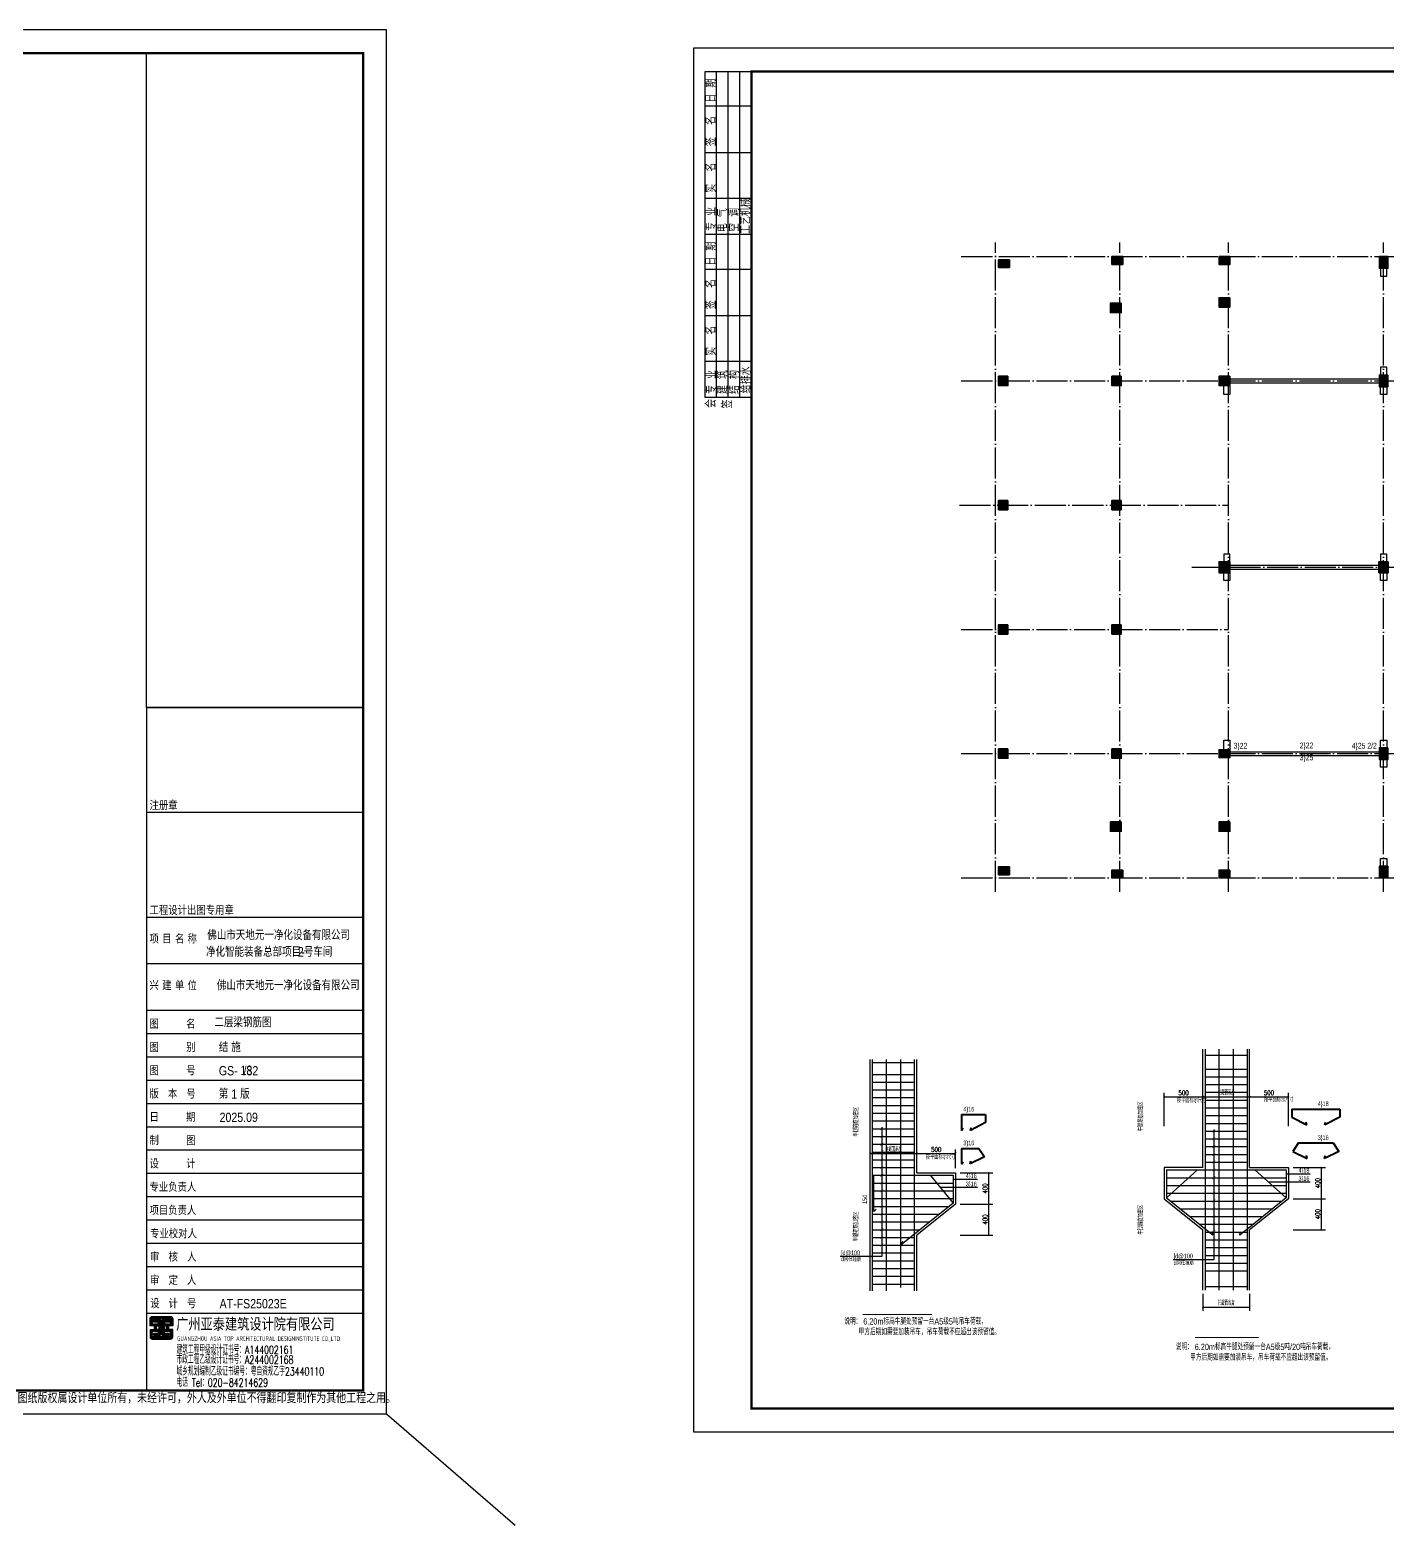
# Model space of a CAD drawing. Extents: x -695511 to 885008, y -751583 to -95266.
# Drawn here: x 242513 to 329928, y -434707 to -338435 of the extents above; entities that cross this region are included whole.
import ezdxf
from ezdxf.enums import TextEntityAlignment as Align

# ---------------------------------------------------------------- set-up
doc = ezdxf.new("R2010")
doc.units = 0
doc.header["$LTSCALE"] = 1000
doc.header["$MEASUREMENT"] = 0
doc.linetypes.add('DOTE', pattern=[2.42, 2, -0.2, 0.02, -0.2])
for name, color, linetype, lineweight in [('1', 1, 'Continuous', 40), ('BEAM', 4, 'Continuous', 25), ('砼柱', 2, 'Continuous', 35)]:
    doc.layers.add(name, color=color, linetype=linetype, lineweight=lineweight)
for name, color, linetype in [('13', 13, 'Continuous'), ('14', 1, 'Continuous'), ('_0', 7, 'Continuous'), ('DIM_SYMB', 3, 'Continuous'), ('DOTE', 1, 'Continuous'), ('PUB_DIM', 3, 'Continuous'), ('PUB_TITLE', 4, 'Continuous'), ('REIN', 6, 'Continuous'), ('TEXT', 7, 'Continuous'), ('X向主梁钢筋', 7, 'Continuous'), ('公共图层', 7, 'Continuous'), ('填充', 8, 'Continuous'), ('构件外轮廓线', 7, 'Continuous'), ('柱钢筋字串', 7, 'Continuous'), ('牛腿', 220, 'Continuous')]:
    doc.layers.add(name, color=color, linetype=linetype)
doc.styles.add('_HZTXT', font='gs_txt.shx', dxfattribs={"width": 0.8, "bigfont": 'HZTXT.shx'})
doc.styles.add('_TCH_DIM_T3', font='SIMPLEX', dxfattribs={"width": 0.705882, "bigfont": 'GBCBIG'})
doc.styles.add('GS_Rein', font='GS_TXT.shx', dxfattribs={"width": 0.7, "bigfont": 'GS_HZTXT.shx'})
doc.styles.add('HT', font='simhei.ttf', dxfattribs={"width": 0.7})
doc.styles.add('hztxt', font='romand_pkpm', dxfattribs={"bigfont": 'gbcbig'})
doc.styles.add('hztxt0', font='romans.shx', dxfattribs={"bigfont": 'gbcbig0.shx'})
doc.styles.get("Standard").update_dxf_attribs({"font": 'gbenor.shx', "bigfont": 'gbcbig.shx'})
doc.styles.add('宋体', font='simsun.ttc')
doc.dimstyles.new('_TCH_ARCH&&100', dxfattribs={"dimtxt": 297.5, "dimasz": 100, "dimexe": 250, "dimexo": 300, "dimgap": 100, "dimtad": 1, "dimdec": 0, "dimzin": 0, "dimdsep": 46, "dimtxsty": '_TCH_DIM_T3', "dimblk": 'ARCHTICK', "dimcen": 0.09, "dimclrt": 7, "dimazin": 2, "dimtfac": 1, "dimtdec": 0, "dimtix": 1, "dimtmove": 2, "dimatfit": 3, "dimfxl": 1, "dimtolj": 1, "dimtzin": 0, "dimarcsym": 0})

# ---------------------------------------------------------------- blocks, each defined once
blk = doc.blocks.new('_ArchTick')
at = {"color": 0, "linetype": 'ByBlock', "const_width": 0.4}
blk.add_lwpolyline([(-0.5, -0.5), (0.5, 0.5)], dxfattribs=at)
blk = doc.blocks.new('*D492')
at = {"layer": 'Defpoints', "color": 0, "transparency": 16777216}
for p in [(464107, -124345), (466248, -124345), (464107, -126345)]:
    blk.add_point(p, dxfattribs=at)
at = {"layer": 'PUB_DIM', "color": 0, "lineweight": -2, "transparency": 16777216}
for p, q in [((464407, -124345), (466498, -124345)), ((466248, -126345), (466248, -124345)), ((464407, -126345), (466498, -126345))]:
    blk.add_line(p, q, dxfattribs=at)
at = {"layer": 'PUB_DIM', "color": 0, "linetype": 'ByBlock', "lineweight": -2, "transparency": 16777216, "xscale": 100, "yscale": 100, "zscale": 100}
for p, rotation in [((466248, -124345), 89.99999999999834), ((466248, -126345), 269.9999999999983)]:
    blk.add_blockref('_ArchTick', p, dxfattribs=dict(at, rotation=rotation))
at = {"layer": 'PUB_DIM', "color": 7, "transparency": 16777216, "insert": (466000, -125345), "char_height": 297.5, "attachment_point": 5, "rotation": 90, "style": '_TCH_DIM_T3'}
blk.add_mtext('\\A1;400', dxfattribs=at)
blk = doc.blocks.new('*D493')
at = {"layer": 'Defpoints', "color": 0, "transparency": 16777216}
for p in [(464107, -126345), (466248, -126345), (464107, -128345)]:
    blk.add_point(p, dxfattribs=at)
at = {"layer": 'PUB_DIM', "color": 0, "lineweight": -2, "transparency": 16777216}
for p, q in [((464407, -126345), (466498, -126345)), ((466248, -128345), (466248, -126345)), ((464407, -128345), (466498, -128345))]:
    blk.add_line(p, q, dxfattribs=at)
at = {"layer": 'PUB_DIM', "color": 0, "linetype": 'ByBlock', "lineweight": -2, "transparency": 16777216, "xscale": 100, "yscale": 100, "zscale": 100}
for p, rotation in [((466248, -126345), 89.99999999999834), ((466248, -128345), 269.9999999999983)]:
    blk.add_blockref('_ArchTick', p, dxfattribs=dict(at, rotation=rotation))
at = {"layer": 'PUB_DIM', "color": 7, "transparency": 16777216, "insert": (466000, -127345), "char_height": 297.5, "attachment_point": 5, "rotation": 90, "style": '_TCH_DIM_T3'}
blk.add_mtext('\\A1;400', dxfattribs=at)
blk = doc.blocks.new('*D494')
at = {"layer": 'Defpoints', "color": 0, "transparency": 16777216}
for p in [(461607, -123080), (458607, -124345), (461607, -124345)]:
    blk.add_point(p, dxfattribs=at)
at = {"layer": 'PUB_DIM', "color": 0, "lineweight": -2, "transparency": 16777216}
for p, q in [((458607, -124045), (458607, -122830)), ((458607, -123080), (461607, -123080)), ((461607, -124045), (461607, -122830))]:
    blk.add_line(p, q, dxfattribs=at)
at = {"layer": 'PUB_DIM', "color": 0, "linetype": 'ByBlock', "lineweight": -2, "transparency": 16777216, "xscale": 100, "yscale": 100, "zscale": 100, "rotation": 180}
blk.add_blockref('_ArchTick', (458607, -123080), dxfattribs=at)
at = {"layer": 'PUB_DIM', "color": 0, "linetype": 'ByBlock', "lineweight": -2, "transparency": 16777216, "xscale": 100, "yscale": 100, "zscale": 100}
blk.add_blockref('_ArchTick', (461607, -123080), dxfattribs=at)
at = {"layer": 'PUB_DIM', "color": 7, "transparency": 16777216, "insert": (460107, -122817), "char_height": 297.5, "attachment_point": 5, "style": '_TCH_DIM_T3'}
blk.add_mtext('\\A1;柱截面高度', dxfattribs=at)
blk = doc.blocks.new('*D495')
at = {"layer": 'Defpoints', "color": 0, "transparency": 16777216}
for p in [(464107, -123080), (461607, -124345), (464107, -124345)]:
    blk.add_point(p, dxfattribs=at)
at = {"layer": 'PUB_DIM', "color": 0, "lineweight": -2, "transparency": 16777216}
for p, q in [((461607, -124045), (461607, -122830)), ((461607, -123080), (464107, -123080)), ((464107, -124045), (464107, -122830))]:
    blk.add_line(p, q, dxfattribs=at)
at = {"layer": 'PUB_DIM', "color": 0, "linetype": 'ByBlock', "lineweight": -2, "transparency": 16777216, "xscale": 100, "yscale": 100, "zscale": 100, "rotation": 180}
blk.add_blockref('_ArchTick', (461607, -123080), dxfattribs=at)
at = {"layer": 'PUB_DIM', "color": 0, "linetype": 'ByBlock', "lineweight": -2, "transparency": 16777216, "xscale": 100, "yscale": 100, "zscale": 100}
blk.add_blockref('_ArchTick', (464107, -123080), dxfattribs=at)
at = {"layer": 'PUB_DIM', "color": 7, "transparency": 16777216, "insert": (462857, -122831), "char_height": 297.5, "attachment_point": 5, "style": '_TCH_DIM_T3'}
blk.add_mtext('\\A1;\\A1;500', dxfattribs=at)
blk = doc.blocks.new('*D496')
at = {"layer": 'Defpoints', "color": 0, "transparency": 16777216}
for p in [(508014, -124345), (510155, -124345), (508014, -126345)]:
    blk.add_point(p, dxfattribs=at)
at = {"layer": 'PUB_DIM', "color": 0, "lineweight": -2, "transparency": 16777216}
for p, q in [((508314, -124345), (510405, -124345)), ((510155, -126345), (510155, -124345)), ((508314, -126345), (510405, -126345))]:
    blk.add_line(p, q, dxfattribs=at)
at = {"layer": 'PUB_DIM', "color": 0, "linetype": 'ByBlock', "lineweight": -2, "transparency": 16777216, "xscale": 100, "yscale": 100, "zscale": 100}
for p, rotation in [((510155, -124345), 89.99999999999834), ((510155, -126345), 269.9999999999983)]:
    blk.add_blockref('_ArchTick', p, dxfattribs=dict(at, rotation=rotation))
at = {"layer": 'PUB_DIM', "color": 7, "transparency": 16777216, "insert": (509907, -125345), "char_height": 297.5, "attachment_point": 5, "rotation": 90, "style": '_TCH_DIM_T3'}
blk.add_mtext('\\A1;400', dxfattribs=at)
blk = doc.blocks.new('*D497')
at = {"layer": 'Defpoints', "color": 0, "transparency": 16777216}
for p in [(508014, -126345), (510155, -126345), (508014, -128345)]:
    blk.add_point(p, dxfattribs=at)
at = {"layer": 'PUB_DIM', "color": 0, "lineweight": -2, "transparency": 16777216}
for p, q in [((508314, -126345), (510405, -126345)), ((510155, -128345), (510155, -126345)), ((508314, -128345), (510405, -128345))]:
    blk.add_line(p, q, dxfattribs=at)
at = {"layer": 'PUB_DIM', "color": 0, "linetype": 'ByBlock', "lineweight": -2, "transparency": 16777216, "xscale": 100, "yscale": 100, "zscale": 100}
for p, rotation in [((510155, -126345), 89.99999999999834), ((510155, -128345), 269.9999999999983)]:
    blk.add_blockref('_ArchTick', p, dxfattribs=dict(at, rotation=rotation))
at = {"layer": 'PUB_DIM', "color": 7, "transparency": 16777216, "insert": (509907, -127345), "char_height": 297.5, "attachment_point": 5, "rotation": 90, "style": '_TCH_DIM_T3'}
blk.add_mtext('\\A1;400', dxfattribs=at)
blk = doc.blocks.new('*D498')
at = {"layer": 'Defpoints', "color": 0, "transparency": 16777216}
for p in [(508014, -119779), (505514, -121974), (508014, -121974)]:
    blk.add_point(p, dxfattribs=at)
at = {"layer": 'PUB_DIM', "color": 0, "lineweight": -2, "transparency": 16777216}
for p, q in [((505514, -121674), (505514, -119529)), ((505514, -119779), (508014, -119779)), ((508014, -121674), (508014, -119529))]:
    blk.add_line(p, q, dxfattribs=at)
at = {"layer": 'PUB_DIM', "color": 0, "linetype": 'ByBlock', "lineweight": -2, "transparency": 16777216, "xscale": 100, "yscale": 100, "zscale": 100, "rotation": 180}
blk.add_blockref('_ArchTick', (505514, -119779), dxfattribs=at)
at = {"layer": 'PUB_DIM', "color": 0, "linetype": 'ByBlock', "lineweight": -2, "transparency": 16777216, "xscale": 100, "yscale": 100, "zscale": 100}
blk.add_blockref('_ArchTick', (508014, -119779), dxfattribs=at)
at = {"layer": 'PUB_DIM', "color": 7, "transparency": 16777216, "insert": (506764, -119530), "char_height": 297.5, "attachment_point": 5, "style": '_TCH_DIM_T3'}
blk.add_mtext('\\A1;\\A1;500', dxfattribs=at)
blk = doc.blocks.new('*D499')
at = {"layer": 'Defpoints', "color": 0, "transparency": 16777216}
for p in [(505514, -119779), (502514, -121974), (505514, -121974)]:
    blk.add_point(p, dxfattribs=at)
at = {"layer": 'PUB_DIM', "color": 0, "lineweight": -2, "transparency": 16777216}
for p, q in [((502514, -121674), (502514, -119529)), ((502514, -119779), (505514, -119779)), ((505514, -121674), (505514, -119529))]:
    blk.add_line(p, q, dxfattribs=at)
at = {"layer": 'PUB_DIM', "color": 0, "linetype": 'ByBlock', "lineweight": -2, "transparency": 16777216, "xscale": 100, "yscale": 100, "zscale": 100, "rotation": 180}
blk.add_blockref('_ArchTick', (502514, -119779), dxfattribs=at)
at = {"layer": 'PUB_DIM', "color": 0, "linetype": 'ByBlock', "lineweight": -2, "transparency": 16777216, "xscale": 100, "yscale": 100, "zscale": 100}
blk.add_blockref('_ArchTick', (505514, -119779), dxfattribs=at)
at = {"layer": 'PUB_DIM', "color": 7, "transparency": 16777216, "insert": (504014, -119516), "char_height": 297.5, "attachment_point": 5, "style": '_TCH_DIM_T3'}
blk.add_mtext('\\A1;柱截面高度', dxfattribs=at)
blk = doc.blocks.new('*D500')
at = {"layer": 'Defpoints', "color": 0, "transparency": 16777216}
for p in [(502514, -119779), (500014, -121974), (502514, -121974)]:
    blk.add_point(p, dxfattribs=at)
at = {"layer": 'PUB_DIM', "color": 0, "lineweight": -2, "transparency": 16777216}
for p, q in [((500014, -121674), (500014, -119529)), ((500014, -119779), (502514, -119779)), ((502514, -121674), (502514, -119529))]:
    blk.add_line(p, q, dxfattribs=at)
at = {"layer": 'PUB_DIM', "color": 0, "linetype": 'ByBlock', "lineweight": -2, "transparency": 16777216, "xscale": 100, "yscale": 100, "zscale": 100, "rotation": 180}
blk.add_blockref('_ArchTick', (500014, -119779), dxfattribs=at)
at = {"layer": 'PUB_DIM', "color": 0, "linetype": 'ByBlock', "lineweight": -2, "transparency": 16777216, "xscale": 100, "yscale": 100, "zscale": 100}
blk.add_blockref('_ArchTick', (502514, -119779), dxfattribs=at)
at = {"layer": 'PUB_DIM', "color": 7, "transparency": 16777216, "insert": (501264, -119530), "char_height": 297.5, "attachment_point": 5, "style": '_TCH_DIM_T3'}
blk.add_mtext('\\A1;\\A1;500', dxfattribs=at)
blk = doc.blocks.new('*D501')
at = {"layer": 'Defpoints', "color": 0, "transparency": 16777216}
for p in [(502514, -132163), (505514, -132163), (505514, -133325)]:
    blk.add_point(p, dxfattribs=at)
at = {"layer": 'PUB_DIM', "color": 0, "lineweight": -2, "transparency": 16777216}
for p, q in [((502514, -132463), (502514, -133575)), ((505514, -132463), (505514, -133575)), ((502514, -133325), (505514, -133325))]:
    blk.add_line(p, q, dxfattribs=at)
at = {"layer": 'PUB_DIM', "color": 0, "linetype": 'ByBlock', "lineweight": -2, "transparency": 16777216, "xscale": 100, "yscale": 100, "zscale": 100, "rotation": 180}
blk.add_blockref('_ArchTick', (502514, -133325), dxfattribs=at)
at = {"layer": 'PUB_DIM', "color": 0, "linetype": 'ByBlock', "lineweight": -2, "transparency": 16777216, "xscale": 100, "yscale": 100, "zscale": 100}
blk.add_blockref('_ArchTick', (505514, -133325), dxfattribs=at)
at = {"layer": 'PUB_DIM', "color": 7, "transparency": 16777216, "insert": (504014, -133061), "char_height": 297.5, "attachment_point": 5, "style": '_TCH_DIM_T3'}
blk.add_mtext('\\A1;{\\W0.70588;柱截面高度}', dxfattribs=at)
blk = doc.blocks.new('zw')
at = {"layer": 'DOTE', "linetype": 'DOTE'}
for p, q in [((-185373, -1049032), (-185373, -1007232)), ((-177373, -1049032), (-177373, -1007232)), ((-170373, -1049032), (-170373, -1007232)), ((-160373, -1049032), (-160373, -1007232)), ((-187573, -1008132), (-73373, -1008132)), ((-187573, -1016132), (-73373, -1016132)), ((-187684, -1024132), (-170373, -1024132)), ((-172717, -1028132), (-73373, -1028132)), ((-187573, -1032132), (-170373, -1032132)), ((-187573, -1040132), (-73373, -1040132)), ((-187573, -1048132), (-73373, -1048132))]:
    blk.add_line(p, q, dxfattribs=at)
blk = doc.blocks.new('1fcol')
at = {"layer": '填充'}
h = blk.add_hatch(color=256, dxfattribs=at)
h.dxf.hatch_style = 1
h.paths.add_polyline_path([(-213643, -863463), (-214343, -863463), (-214343, -863963), (-213643, -863963)])
h = blk.add_hatch(color=256, dxfattribs=at)
h.dxf.hatch_style = 1
h.paths.add_polyline_path([(-206343, -863263), (-207043, -863263), (-207043, -863763), (-206343, -863763)])
h = blk.add_hatch(color=256, dxfattribs=at)
h.dxf.hatch_style = 1
h.paths.add_polyline_path([(-199443, -863263), (-200143, -863263), (-200143, -863763), (-199443, -863763)])
h = blk.add_hatch(color=256, dxfattribs=at)
h.dxf.hatch_style = 1
h.paths.add_polyline_path([(-189268, -863263), (-189818, -863263), (-189818, -864013), (-189268, -864013)])
h = blk.add_hatch(color=256, dxfattribs=at)
h.dxf.hatch_style = 1
h.paths.add_polyline_path([(-206443, -866263), (-207143, -866263), (-207143, -866863), (-206443, -866863)])
h = blk.add_hatch(color=256, dxfattribs=at)
h.dxf.hatch_style = 1
h.paths.add_polyline_path([(-199443, -865913), (-200143, -865913), (-200143, -866513), (-199443, -866513)])
h = blk.add_hatch(color=256, dxfattribs=at)
h.dxf.hatch_style = 1
h.paths.add_polyline_path([(-213743, -870963), (-214343, -870963), (-214343, -871563), (-213743, -871563)])
h = blk.add_hatch(color=256, dxfattribs=at)
h.dxf.hatch_style = 1
h.paths.add_polyline_path([(-206443, -870963), (-207043, -870963), (-207043, -871563), (-206443, -871563)])
h = blk.add_hatch(color=256, dxfattribs=at)
h.dxf.hatch_style = 1
h.paths.add_polyline_path([(-199443, -870963), (-200143, -870963), (-200143, -871563), (-199443, -871563)])
h = blk.add_hatch(color=256, dxfattribs=at)
h.dxf.hatch_style = 1
h.paths.add_polyline_path([(-189268, -870888), (-189818, -870888), (-189818, -871638), (-189268, -871638)])
h = blk.add_hatch(color=256, dxfattribs=at)
h.dxf.hatch_style = 1
h.paths.add_polyline_path([(-213743, -878963), (-214343, -878963), (-214343, -879563), (-213743, -879563)])
h = blk.add_hatch(color=256, dxfattribs=at)
h.dxf.hatch_style = 1
h.paths.add_polyline_path([(-206443, -878963), (-207043, -878963), (-207043, -879563), (-206443, -879563)])
h = blk.add_hatch(color=256, dxfattribs=at)
h.dxf.hatch_style = 1
h.paths.add_polyline_path([(-199443, -882913), (-200143, -882913), (-200143, -883613), (-199443, -883613)])
h = blk.add_hatch(color=256, dxfattribs=at)
h.dxf.hatch_style = 1
h.paths.add_polyline_path([(-189243, -882913), (-189843, -882913), (-189843, -883613), (-189243, -883613)])
h = blk.add_hatch(color=256, dxfattribs=at)
h.dxf.hatch_style = 1
h.paths.add_polyline_path([(-213743, -886963), (-214343, -886963), (-214343, -887563), (-213743, -887563)])
h = blk.add_hatch(color=256, dxfattribs=at)
h.dxf.hatch_style = 1
h.paths.add_polyline_path([(-206443, -886963), (-207043, -886963), (-207043, -887563), (-206443, -887563)])
h = blk.add_hatch(color=256, dxfattribs=at)
h.dxf.hatch_style = 1
h.paths.add_polyline_path([(-213743, -894963), (-214343, -894963), (-214343, -895563), (-213743, -895563)])
h = blk.add_hatch(color=256, dxfattribs=at)
h.dxf.hatch_style = 1
h.paths.add_polyline_path([(-206443, -894963), (-207043, -894963), (-207043, -895563), (-206443, -895563)])
h = blk.add_hatch(color=256, dxfattribs=at)
h.dxf.hatch_style = 1
h.paths.add_polyline_path([(-199443, -895013), (-200143, -895013), (-200143, -895513), (-199443, -895513)])
h = blk.add_hatch(color=256, dxfattribs=at)
h.dxf.hatch_style = 1
h.paths.add_polyline_path([(-189268, -894888), (-189818, -894888), (-189818, -895638), (-189268, -895638)])
h = blk.add_hatch(color=256, dxfattribs=at)
h.dxf.hatch_style = 1
h.paths.add_polyline_path([(-206443, -899663), (-207143, -899663), (-207143, -900263), (-206443, -900263)])
h = blk.add_hatch(color=256, dxfattribs=at)
h.dxf.hatch_style = 1
h.paths.add_polyline_path([(-199443, -899663), (-200143, -899663), (-200143, -900263), (-199443, -900263)])
h = blk.add_hatch(color=256, dxfattribs=at)
h.dxf.hatch_style = 1
h.paths.add_polyline_path([(-213643, -902563), (-214343, -902563), (-214343, -903063), (-213643, -903063)])
h = blk.add_hatch(color=256, dxfattribs=at)
h.dxf.hatch_style = 1
h.paths.add_polyline_path([(-206343, -902763), (-207043, -902763), (-207043, -903263), (-206343, -903263)])
h = blk.add_hatch(color=256, dxfattribs=at)
h.dxf.hatch_style = 1
h.paths.add_polyline_path([(-199443, -902763), (-200143, -902763), (-200143, -903263), (-199443, -903263)])
h = blk.add_hatch(color=256, dxfattribs=at)
h.dxf.hatch_style = 1
h.paths.add_polyline_path([(-189268, -902513), (-189818, -902513), (-189818, -903263), (-189268, -903263)])
at = {"layer": '砼柱', "lineweight": 35}
for points in [[(-213643, -863463), (-214343, -863463), (-214343, -863963), (-213643, -863963)], [(-206343, -863263), (-207043, -863263), (-207043, -863763), (-206343, -863763)], [(-199443, -863263), (-200143, -863263), (-200143, -863763), (-199443, -863763)], [(-189268, -863263), (-189818, -863263), (-189818, -864013), (-189268, -864013)], [(-206443, -866263), (-207143, -866263), (-207143, -866863), (-206443, -866863)], [(-199443, -865913), (-200143, -865913), (-200143, -866513), (-199443, -866513)], [(-213743, -870963), (-214343, -870963), (-214343, -871563), (-213743, -871563)], [(-206443, -870963), (-207043, -870963), (-207043, -871563), (-206443, -871563)], [(-199443, -870963), (-200143, -870963), (-200143, -871563), (-199443, -871563)], [(-189268, -870888), (-189818, -870888), (-189818, -871638), (-189268, -871638)], [(-213743, -878963), (-214343, -878963), (-214343, -879563), (-213743, -879563)], [(-206443, -878963), (-207043, -878963), (-207043, -879563), (-206443, -879563)], [(-199443, -882913), (-200143, -882913), (-200143, -883613), (-199443, -883613)], [(-189243, -882913), (-189843, -882913), (-189843, -883613), (-189243, -883613)], [(-213743, -886963), (-214343, -886963), (-214343, -887563), (-213743, -887563)], [(-206443, -886963), (-207043, -886963), (-207043, -887563), (-206443, -887563)], [(-213743, -894963), (-214343, -894963), (-214343, -895563), (-213743, -895563)], [(-206443, -894963), (-207043, -894963), (-207043, -895563), (-206443, -895563)], [(-199443, -895013), (-200143, -895013), (-200143, -895513), (-199443, -895513)], [(-189268, -894888), (-189818, -894888), (-189818, -895638), (-189268, -895638)], [(-206443, -899663), (-207143, -899663), (-207143, -900263), (-206443, -900263)], [(-199443, -899663), (-200143, -899663), (-200143, -900263), (-199443, -900263)], [(-213643, -902563), (-214343, -902563), (-214343, -903063), (-213643, -903063)], [(-206343, -902763), (-207043, -902763), (-207043, -903263), (-206343, -903263)], [(-199443, -902763), (-200143, -902763), (-200143, -903263), (-199443, -903263)], [(-189268, -902513), (-189818, -902513), (-189818, -903263), (-189268, -903263)]]:
    blk.add_lwpolyline(points, close=True, dxfattribs=at)
blk = doc.blocks.new('A$C393D5F54')
at = {"layer": '14'}
for p, q in [((0, 446), (0, 14446)), ((0, 14446), (2000, 14446)), ((500, 446), (500, 14446)), ((1000, 446), (1000, 14446)), ((1500, 446), (1500, 14446)), ((2000, 446), (2000, 14446)), ((2000, 12946), (0, 12946)), ((2000, 10946), (0, 10946)), ((2000, 8990), (0, 8990)), ((2000, 7446), (0, 7446)), ((2000, 5946), (0, 5946)), ((2000, 3946), (0, 3946)), ((2000, 1990), (0, 1990)), ((2000, 446), (0, 446))]:
    blk.add_line(p, q, dxfattribs=at)
at = {"layer": '14', "style": 'hztxt', "width": 0.85}
for s, p in [('日 期', (462, 13105)), ('签  名', (466, 11238)), ('实  名', (466, 9238)), ('专 业', (472, 7598)), ('空 调', (1460, 7558)), ('工艺机械', (1953, 7471)), ('电 气', (957, 7540)), ('日 期', (462, 6105)), ('签  名', (466, 4238)), ('实  名', (466, 2238)), ('专 业', (480, 598)), ('建 筑', (967, 592)), ('结 构', (1470, 597)), ('给排水', (1970, 629)), ('会', (470, -3)), ('签', (1174, -27))]:
    blk.add_text(s, height=450, rotation=90, dxfattribs=at).set_placement(p)
blk = doc.blocks.new('弘吉车间2')
at = {"layer": '14'}
h = blk.add_hatch(dxfattribs=at)
h.set_pattern_fill('ANSI31', color=256, scale=100, angle=135, style=0)
h.set_pattern_definition([(180, (-226475.39, -78017.824), (-3e-15, -12.5), [])])
edge = h.paths.add_edge_path()
edge.add_line((-9011, 2855), (-9011, 2773))
edge.add_line((-9011, 2773), (-9152, 2773))
edge.add_line((-9152, 2773), (-9152, 3084))
edge.add_arc((-9062, 3084), 90, 90, 180, ccw=False)
edge.add_line((-9062, 3174), (-8271, 3174))
edge.add_arc((-8271, 3084), 90, 0, 90, ccw=False)
edge.add_line((-8181, 3084), (-8181, 2768))
edge.add_line((-8181, 2768), (-8311, 2768))
edge.add_line((-8311, 2768), (-8311, 2862))
edge.add_line((-8311, 2862), (-8282, 2862))
edge.add_line((-8282, 2862), (-8268, 2862))
edge.add_line((-8268, 2862), (-8268, 3074))
edge.add_line((-8268, 3074), (-9055, 3074))
edge.add_line((-9055, 3074), (-9055, 2855))
edge.add_line((-9055, 2855), (-9011, 2855))
h.paths.add_polyline_path([(-8629, 2622), (-8629, 3030), (-8321, 3030), (-8321, 2942), (-8535, 2942), (-8535, 2855), (-8362, 2855), (-8362, 2525), (-8542, 2525), (-8542, 2442), (-8320, 2442), (-8320, 2365), (-8628, 2365), (-8628, 2526), (-8697, 2526), (-8697, 2365), (-9006, 2365), (-9006, 2442), (-8784, 2442), (-8784, 2525), (-8963, 2525), (-8963, 2855), (-8790, 2855), (-8790, 2942), (-9004, 2942), (-9004, 3030), (-8697, 3030), (-8697, 2622)])
h.paths.add_polyline_path([(-8874, 2772), (-8776, 2772), (-8776, 2616), (-8874, 2616)], flags=16)
h.paths.add_polyline_path([(-8452, 2772), (-8549, 2772), (-8549, 2616), (-8452, 2616)], flags=16)
edge = h.paths.add_edge_path()
edge.add_line((-9011, 2525), (-9011, 2607))
edge.add_line((-9011, 2607), (-9152, 2607))
edge.add_line((-9152, 2607), (-9152, 2296))
edge.add_arc((-9062, 2296), 90, 180, 270)
edge.add_line((-9062, 2206), (-8271, 2206))
edge.add_arc((-8271, 2296), 90, 270, 360)
edge.add_line((-8181, 2296), (-8181, 2612))
edge.add_line((-8181, 2612), (-8311, 2612))
edge.add_line((-8311, 2612), (-8311, 2518))
edge.add_line((-8311, 2518), (-8282, 2518))
edge.add_line((-8282, 2518), (-8268, 2518))
edge.add_line((-8268, 2518), (-8268, 2306))
edge.add_line((-8268, 2306), (-9055, 2306))
edge.add_line((-9055, 2306), (-9055, 2525))
edge.add_line((-9055, 2525), (-9011, 2525))
for p, q in [((-9300, 29320), (-9300, 0)), ((-9300, 29320), (0, 29320)), ((-9300, 24820), (0, 24820)), ((-9300, 20320), (0, 20320)), ((-9300, 18320), (0, 18320)), ((-9300, 16320), (0, 16320)), ((-9300, 15320), (0, 15320)), ((-9300, 14320), (0, 14320)), ((-9300, 13320), (0, 13320)), ((-9300, 12320), (0, 12320)), ((-9300, 11320), (0, 11320)), ((-9300, 10320), (0, 10320)), ((-9300, 9320), (0, 9320)), ((-9300, 8320), (0, 8320)), ((-9300, 7320), (0, 7320)), ((-9300, 6320), (0, 6320)), ((-9300, 5320), (0, 5320)), ((-9300, 4320), (0, 4320)), ((-9300, 3320), (0, 3320)), ((-9300, 3320), (0, 3320))]:
    blk.add_line(p, q, dxfattribs=at)
for points in [[(-9300, 0), (0, 0), (0, 29320), (-9300, 29320)], [(-8874, 2772), (-8776, 2772), (-8776, 2616), (-8874, 2616)], [(-8452, 2772), (-8549, 2772), (-8549, 2616), (-8452, 2616)]]:
    blk.add_lwpolyline(points, close=True, dxfattribs=at)
for points in [[(-9011, 2855), (-9011, 2773), (-9152, 2773), (-9152, 3084, -0.414214), (-9062, 3174), (-8271, 3174, -0.414214), (-8181, 3084), (-8181, 2768), (-8311, 2768), (-8311, 2862), (-8282, 2862), (-8268, 2862), (-8268, 3074), (-9055, 3074), (-9055, 2855)], [(-9011, 2525), (-9011, 2607), (-9152, 2607), (-9152, 2296, 0.414214), (-9062, 2206), (-8271, 2206, 0.414214), (-8181, 2296), (-8181, 2612), (-8311, 2612), (-8311, 2518), (-8282, 2518), (-8268, 2518), (-8268, 2306), (-9055, 2306), (-9055, 2525)]]:
    blk.add_lwpolyline(points, format="xyb", close=True, dxfattribs=at)
blk.add_lwpolyline([(-8629, 2622), (-8629, 2622), (-8629, 3030), (-8321, 3030), (-8321, 2942), (-8535, 2942), (-8535, 2855), (-8362, 2855), (-8362, 2525), (-8542, 2525), (-8542, 2442), (-8320, 2442), (-8320, 2365), (-8628, 2365), (-8628, 2526), (-8697, 2526), (-8697, 2365), (-9006, 2365), (-9006, 2442), (-8784, 2442), (-8784, 2525), (-8963, 2525), (-8963, 2855), (-8790, 2855), (-8790, 2942), (-9004, 2942), (-9004, 3030), (-8697, 3030), (-8697, 2622), (-8629, 2622)], dxfattribs=at)
at = {"layer": '13', "color": 7, "style": '_HZTXT', "width": 0.85}
for s, height, p in [('佛山市天地元一净化设备有限公司', 417.91, (-6694, 19336)), ('净化智能装备总部项目-', 417.91, (-6750, 18616)), ('2号车间', 417.9, (-2815, 18616)), ('佛山市天地元一净化设备有限公司', 417.91, (-6282, 17179)), ('结 施', 400, (-6198, 14522)), ('GS-  /32', 400, (-6198, 13522)), ('第 1 版', 400, (-6198, 12522)), ('2025.09', 400, (-6166, 11522)), ('AT-FS25023E', 400, (-6166, 3522))]:
    blk.add_text(s, height=height, dxfattribs=at).set_placement(p)
at = {"layer": '13', "style": 'hztxt', "width": 0.7}
for s, p in [('建筑工程甲级设计证书号：A144002161', (-8015, 1568)), ('市政工程乙级设计证书号：A244002168', (-8015, 1144)), ('城乡规划编制乙级证书编号：粤自资规乙字23440110', (-8015, 639)), ('电话 Tel：020-84214629', (-8015, 159))]:
    blk.add_text(s, height=350, rotation=359.99972, dxfattribs=at).set_placement(p)
at = {"layer": '14'}
for s, height, style, width, p in [('注册章', 350, '宋体', 0.82, (-9173, 24949)), ('工程设计出图专用章', 350, '宋体', 0.82, (-9173, 20449)), ('项', 350, '宋体', 0.82, (-9176, 19220)), ('目', 350, '宋体', 0.82, (-8632, 19220)), ('名', 350, '宋体', 0.82, (-8081, 19220)), ('称', 350, '宋体', 0.82, (-7542, 19220)), ('兴', 350, '宋体', 0.82, (-9176, 17220)), ('建', 350, '宋体', 0.82, (-8632, 17220)), ('单', 350, '宋体', 0.82, (-8081, 17220)), ('位', 350, '宋体', 0.82, (-7542, 17220)), ('图      名', 350, '宋体', 0.82, (-9176, 15566)), ('图      别', 350, '宋体', 0.82, (-9176, 14566)), ('图      号', 350, '宋体', 0.82, (-9176, 13566)), ('版  本  号', 350, '宋体', 0.82, (-9176, 12566)), ('日      期', 350, '宋体', 0.82, (-9176, 11566)), ('制      图', 350, '宋体', 0.82, (-9176, 10566)), ('设      计', 350, '宋体', 0.82, (-9176, 9566)), ('专业负责人', 350, '宋体', 0.82, (-9176, 8566)), ('项目负责人', 350, '宋体', 0.82, (-9176, 7566)), ('专业校对人', 350, '宋体', 0.82, (-9149, 6566, -24845)), ('审  核  人', 350, '宋体', 0.82, (-9149, 5566, -24845)), ('审  定  人', 350, '宋体', 0.82, (-9149, 4566, -24845)), ('设  计  号', 350, '宋体', 0.82, (-9149, 3566, -24845)), ('广州亚泰建筑设计院有限公司', 480, 'HT', 0.8, (-8033, 2612))]:
    blk.add_text(s, height=height, dxfattribs=dict(at, style=style, width=width)).set_placement(p)
at = {"layer": '14', "width": 0.8}
blk.add_text('GUANGZHOU ASIA TOP ARCHITECTURAL DESIGNINSTITUTE CO.,LTD', height=198, rotation=359.99972, dxfattribs=at).set_placement((-7987, 2124, -24845))
at = {"layer": '14', "style": 'hztxt0'}
for s, p in [('电子文件名：', (-24105, -584)), ('图纸版权属设计单位所有，未经许可，外人及外单位不得翻印复制作为其他工程之用。', (-14838, -548))]:
    blk.add_text(s, height=450, rotation=359.99972, dxfattribs=at).set_placement(p)
blk = doc.blocks.new('GTTY')
at = {"layer": '1'}
for p, q in [((464481.1, -120579.9), (466033.4, -120579.9)), ((464481.1, -120579.9), (464481.1, -121599.4)), ((466033.4, -121089.3), (465064.2, -121599.4)), ((466033.4, -120579.9), (466033.4, -121089.3)), ((464481.1, -121599.4), (464591.2, -121440.4)), ((465064.2, -121599.4), (465106.8, -121412.1)), ((464481.1, -122759.4), (465604.3, -122759.4)), ((464481.1, -122759.4), (464481.1, -123778.9)), ((465604.3, -122759.4), (465969.1, -123308.6)), ((464481.1, -123778.9), (464591.2, -123619.9)), ((465969.1, -123308.6), (465032, -123756)), ((465032, -123756), (465074.6, -123568.7))]:
    blk.add_line(p, q, dxfattribs=at)
at = {"layer": 'DIM_SYMB', "const_width": 70}
blk.add_lwpolyline([(458114.7, -133453.6), (462573.7, -133453.6)], dxfattribs=at)
at = {"layer": 'REIN'}
for p, q in [((458757.2, -131924.4), (458757.2, -117042.6)), ((458757.2, -117239), (461457.2, -117239)), ((459647.2, -131924.4), (459647.2, -117042.6)), ((460567.2, -131725.2), (460567.2, -117042.6)), ((461457.2, -131924.4), (461457.2, -117042.6)), ((458757.2, -117995.4), (461457.2, -117995.4)), ((458757.2, -118495.4), (461457.2, -118495.4)), ((458757.2, -118995.4), (461457.2, -118995.4)), ((458757.2, -119495.4), (461457.2, -119495.4)), ((458757.2, -119995.4), (461457.2, -119995.4)), ((458757.2, -120495.4), (461457.2, -120495.4)), ((458757.2, -120995.4), (461457.2, -120995.4)), ((458757.2, -121495.4), (461457.2, -121495.4)), ((458757.2, -121995.4), (461457.2, -121995.4)), ((458757.2, -122495.4), (461457.2, -122495.4)), ((458757.2, -122995.4), (461457.2, -122995.4)), ((458757.2, -123495.4), (461457.2, -123495.4)), ((458757.2, -123995.4), (461457.2, -123995.4)), ((458757.2, -124495.4), (463957.2, -124495.4)), ((458757.2, -124995.4), (463957.2, -124995.4)), ((458829.1, -126830.9), (458829.1, -124495.4)), ((462457.2, -124495.4), (463957.2, -126283.3)), ((463957.2, -124495.4), (463957.2, -126283.3)), ((458757.2, -125495.4), (463957.2, -125495.4)), ((458757.2, -125995.4), (463957.2, -125995.4)), ((458757.2, -126495.4), (463693.8, -126495.4)), ((458757.2, -126995.4), (463071.3, -126995.4)), ((458829.1, -126830.9), (458979.8, -126681.6)), ((463957.2, -126283.3), (460607.3, -128981.7)), ((458757.2, -127495.4), (462449.3, -127495.4)), ((458757.2, -127995.4), (461827.3, -127995.4)), ((458757.2, -128495.4), (461457.2, -128495.4)), ((458757.2, -128995.4), (461457.2, -128995.4)), ((458757.2, -129495.4), (461457.2, -129495.4)), ((458757.2, -129995.4), (461457.2, -129995.4)), ((458757.2, -130495.4), (461457.2, -130495.4)), ((458757.2, -130995.4), (461457.2, -130995.4)), ((458757.2, -131495.4), (461457.2, -131495.4))]:
    blk.add_line(p, q, dxfattribs=at)
blk.add_lwpolyline([(460607.3, -128981.7), (460695, -128736.1)], dxfattribs=at)
at = {"layer": 'TEXT'}
for p, q in [((459354.4, -121393), (459354.4, -129725.8)), ((463957.2, -124741.5), (465509.7, -124741.5)), ((463104.6, -125267), (465509.7, -125267)), ((459354.4, -129725.8), (456677.8, -129725.8))]:
    blk.add_line(p, q, dxfattribs=at)
at = {"layer": 'TEXT', "const_width": 20}
for points in [[(459256.2, -121593.6), (459452.7, -121397.2)], [(459256.2, -122093.6), (459452.7, -121897.2)], [(459256.2, -122593.6), (459452.7, -122397.2)], [(459256.2, -123093.6), (459452.7, -122897.2)], [(459256.2, -123593.6), (459452.7, -123397.2)], [(459256.2, -124093.6), (459452.7, -123897.2)], [(459256.2, -124593.6), (459452.7, -124397.2)], [(459256.2, -125093.6), (459452.7, -124897.2)], [(459256.2, -125593.6), (459452.7, -125397.2)], [(459256.2, -126593.6), (459452.7, -126397.2)], [(459256.2, -127093.6), (459452.7, -126897.2)], [(459256.2, -127593.6), (459452.7, -127397.2)], [(459256.2, -128093.6), (459452.7, -127897.2)], [(459256.2, -128593.6), (459452.7, -128397.2)], [(459256.2, -129093.6), (459452.7, -128897.2)]]:
    blk.add_lwpolyline(points, dxfattribs=at)
at = {"layer": '构件外轮廓线'}
for p, q in [((458607.2, -131924.4), (458607.2, -117042.6)), ((461607.2, -124345.4), (461607.2, -117042.6)), ((461607.2, -124345.4), (464107.2, -124345.4)), ((464107.2, -124345.4), (464107.2, -126345.4)), ((464107.2, -126345.4), (461607.2, -128345.4)), ((461607.2, -131924.4), (461607.2, -128345.4))]:
    blk.add_line(p, q, dxfattribs=at)
at = {"layer": '柱钢筋字串', "style": 'GS_Rein', "width": 0.7}
for s, p in [('4}16', (464602.9, -120383.9)), ('3}16', (464602.9, -122563.4)), ('按平面标示尺寸', (462183.4, -123457.4)), ('4}16', (464760.7, -124678.2)), ('3}16', (464760.7, -125203.7)), ('d同柱箍筋', (456719.9, -130024.5)), ('[d@100', (456719.9, -129635))]:
    blk.add_text(s, height=300, dxfattribs=at).set_placement(p)
for s, p in [('牛腿箍筋加密区', (457845.3, -121995.1)), ('15d', (458393.6, -126337.2)), ('牛腿箍筋加密区', (457845.3, -128738))]:
    blk.add_text(s, height=300, rotation=90, dxfattribs=at).set_placement(p)
at = {"layer": 'PUB_DIM'}
for p1, p2, text, override, picture, middle in [((458607.2, -124345.4), (461607.2, -124345.4), '柱截面高度', {"dimlfac": 0.2}, '*D494', (460107.2, -122816.7)), ((461607.2, -124345.4), (464107.2, -124345.4), '\\A1;500', {"dimlfac": 0.2, "dimtxsty": '_TCH_DIM_T3'}, '*D495', (462857.2, -122831.4))]:
    dim = blk.add_aligned_dim(p1=p1, p2=p2, distance=1265.2, text=text, dimstyle='_TCH_ARCH&&100', override=override, dxfattribs=at)
    dim.commit()
    dim.dimension.update_dxf_attribs({"geometry": picture, "text_midpoint": middle})
for p1, p2, picture, middle in [((464107.2, -126345.4), (464107.2, -124345.4), '*D492', (465999.6, -125345.4)), ((464107.2, -128345.4), (464107.2, -126345.4), '*D493', (465999.6, -127345.4))]:
    dim = blk.add_aligned_dim(p1=p1, p2=p2, distance=-2141.2, dimstyle='_TCH_ARCH&&100', override={"dimlfac": 0.2}, dxfattribs=at)
    dim.commit()
    dim.dimension.update_dxf_attribs({"geometry": picture, "text_midpoint": middle})
blk = doc.blocks.new('SDFGG')
at = {"layer": '1'}
for p, q in [((508233.4, -120579.9), (511338.1, -120579.9)), ((508233.4, -120579.9), (508233.4, -121089.3)), ((508233.4, -121089.3), (509202.7, -121599.4)), ((511338.1, -121089.3), (510368.9, -121599.4)), ((511338.1, -120579.9), (511338.1, -121089.3)), ((509202.7, -121599.4), (509160, -121412.1)), ((510368.9, -121599.4), (510411.5, -121412.1)), ((508662.5, -122759.4), (508297.7, -123308.6)), ((508662.5, -122759.4), (510909, -122759.4)), ((510909, -122759.4), (511273.8, -123308.6)), ((508297.7, -123308.6), (509234.8, -123756)), ((509234.8, -123756), (509192.2, -123568.7)), ((511273.8, -123308.6), (510336.7, -123756)), ((510336.7, -123756), (510379.3, -123568.7))]:
    blk.add_line(p, q, dxfattribs=at)
at = {"layer": 'DIM_SYMB', "const_width": 70}
blk.add_lwpolyline([(502008.7, -135286.9), (506098, -135286.9)], dxfattribs=at)
at = {"layer": 'REIN'}
for p, q in [((502664.1, -116723.6), (502664.1, -132229.6)), ((502664.1, -117098), (505364.1, -117098)), ((503554.1, -132229.6), (503554.1, -116723.6)), ((504474.1, -132229.6), (504474.1, -116723.6)), ((505364.1, -116723.6), (505364.1, -132229.6)), ((502664.1, -117995.4), (505364.1, -117995.4)), ((502664.1, -118495.4), (505364.1, -118495.4)), ((502664.1, -118995.4), (505364.1, -118995.4)), ((502664.1, -119495.4), (505364.1, -119495.4)), ((502664.1, -119995.4), (505364.1, -119995.4)), ((502664.1, -120495.4), (505364.1, -120495.4)), ((502664.1, -120995.4), (505364.1, -120995.4)), ((502664.1, -121495.4), (505364.1, -121495.4)), ((502664.1, -121995.4), (505364.1, -121995.4)), ((502664.1, -122495.4), (505364.1, -122495.4)), ((502664.1, -122995.4), (505364.1, -122995.4)), ((502664.1, -123495.4), (505364.1, -123495.4)), ((502664.1, -123995.4), (505364.1, -123995.4)), ((500164.1, -124495.4), (507864.1, -124495.4)), ((500164.1, -124495.4), (500164.1, -126283.3)), ((502164.1, -124495.4), (500164.1, -126283.3)), ((500164.1, -124995.4), (507864.1, -124995.4)), ((505864.1, -124495.4), (507864.1, -126283.3)), ((507864.1, -124495.4), (507864.1, -126283.3)), ((500164.1, -125495.4), (507864.1, -125495.4)), ((500164.1, -125995.4), (507864.1, -125995.4)), ((500164.1, -126283.3), (503153.9, -128666.2)), ((500428.7, -126495.4), (507599.6, -126495.4)), ((501057.6, -126995.4), (506986.7, -126995.4)), ((507864.1, -126283.3), (504896.2, -128692.1)), ((501684.9, -127495.4), (506370.6, -127495.4)), ((502312.3, -127995.4), (505754.6, -127995.4)), ((502664.1, -128495.4), (505364.1, -128495.4)), ((502664.1, -128995.4), (505364.1, -128995.4)), ((503153.9, -128666.2), (503132.8, -128453.3)), ((504896.2, -128692.1), (504917.2, -128479.2)), ((502664.1, -129495.4), (505364.1, -129495.4)), ((502664.1, -129995.4), (505364.1, -129995.4)), ((502664.1, -130495.4), (505364.1, -130495.4)), ((502664.1, -130995.4), (505364.1, -130995.4)), ((502664.1, -131995.4), (505364.1, -131995.4))]:
    blk.add_line(p, q, dxfattribs=at)
at = {"layer": 'TEXT'}
for p, q in [((503211.5, -121894.5), (503211.5, -130277.9)), ((507864.1, -124741.5), (509416.7, -124741.5)), ((506727.3, -125267), (509416.7, -125267)), ((503211.5, -130277.9), (500584.7, -130277.9))]:
    blk.add_line(p, q, dxfattribs=at)
at = {"layer": 'TEXT', "const_width": 20}
for points in [[(503113.3, -122093.6), (503309.8, -121897.2)], [(503113.3, -122593.6), (503309.8, -122397.2)], [(503113.3, -123093.6), (503309.8, -122897.2)], [(503113.3, -123593.6), (503309.8, -123397.2)], [(503113.3, -124093.6), (503309.8, -123897.2)], [(503113.3, -124593.6), (503309.8, -124397.2)], [(503113.3, -125093.6), (503309.8, -124897.2)], [(503113.3, -126093.6), (503309.8, -125897.2)], [(503113.3, -126593.6), (503309.8, -126397.2)], [(503113.3, -127093.6), (503309.8, -126897.2)], [(503113.3, -127593.6), (503309.8, -127397.2)], [(503113.3, -128093.6), (503309.8, -127897.2)], [(503113.3, -128593.6), (503309.8, -128397.2)], [(503113.3, -129093.6), (503309.8, -128897.2)]]:
    blk.add_lwpolyline(points, dxfattribs=at)
at = {"layer": '构件外轮廓线'}
for p, q in [((502514.1, -124345.4), (502514.1, -116723.6)), ((505514.1, -124345.4), (505514.1, -116723.6)), ((502514.1, -124345.4), (500014.1, -124345.4)), ((500014.1, -124345.4), (500014.1, -126345.4)), ((505514.1, -124345.4), (508014.1, -124345.4)), ((508014.1, -124345.4), (508014.1, -126345.4)), ((500014.1, -126345.4), (502514.1, -128345.4)), ((508014.1, -126345.4), (505514.1, -128345.4)), ((502514.1, -132229.6), (502514.1, -128345.4)), ((505514.1, -132229.6), (505514.1, -128345.4))]:
    blk.add_line(p, q, dxfattribs=at)
at = {"layer": '柱钢筋字串', "style": 'GS_Rein', "width": 0.7}
for s, p in [('按平面标示尺寸', (500831.6, -120155.9)), ('按平面标示尺寸', (506447.1, -120125.9)), ('4}18', (509907.6, -120383.9)), ('3}16', (509907.6, -122563.4)), ('4}18', (508667.7, -124678.2)), ('3}16', (508667.7, -125203.7)), ('[d@100', (500626.9, -130187.1)), ('d同柱箍筋', (500626.9, -130616.1))]:
    blk.add_text(s, height=300, dxfattribs=at).set_placement(p)
for p in [(498662, -121999.1), (498662, -128650.6)]:
    blk.add_text('牛腿箍筋加密区', height=300, rotation=90, dxfattribs=at).set_placement(p)
at = {"layer": 'PUB_DIM'}
for p1, p2, distance, text, override, picture, middle in [((500014.1, -121974.1), (502514.1, -121974.1), 2194.9, '\\A1;500', {"dimlfac": 0.2, "dimtxsty": '_TCH_DIM_T3'}, '*D500', (501264.1, -119530.5)), ((502514.1, -121974.1), (505514.1, -121974.1), 2194.9, '柱截面高度', {"dimlfac": 0.2}, '*D499', (504014.1, -119515.7)), ((505514.1, -121974.1), (508014.1, -121974.1), 2194.9, '\\A1;500', {"dimlfac": 0.2, "dimtxsty": '_TCH_DIM_T3'}, '*D498', (506764.1, -119530.5)), ((502514.1, -132163.4), (505514.1, -132163.4), -1161.2, '{\\W0.70588;柱截面高度}', {"dimlfac": 0.2}, '*D501', (504014.1, -133061.1))]:
    dim = blk.add_aligned_dim(p1=p1, p2=p2, distance=distance, text=text, dimstyle='_TCH_ARCH&&100', override=override, dxfattribs=at)
    dim.commit()
    dim.dimension.update_dxf_attribs({"geometry": picture, "text_midpoint": middle})
for p1, p2, picture, middle in [((508014.1, -126345.4), (508014.1, -124345.4), '*D496', (509906.6, -125345.4)), ((508014.1, -128345.4), (508014.1, -126345.4), '*D497', (509906.6, -127345.4))]:
    dim = blk.add_aligned_dim(p1=p1, p2=p2, distance=-2141.2, dimstyle='_TCH_ARCH&&100', override={"dimlfac": 0.2}, dxfattribs=at)
    dim.commit()
    dim.dimension.update_dxf_attribs({"geometry": picture, "text_midpoint": middle})

msp = doc.modelspace()

# ---------------------------------------------------------------- linework, layer by layer
at = {"layer": '14'}
msp.add_line((250030.5, -382054.5), (250030.5, -339934.5), dxfattribs=at)
at = {"layer": '_0'}
msp.add_lwpolyline([(265480.5, -427534.5), (273774.5, -434706.8)], dxfattribs=at)
at = {"layer": 'BEAM'}
for points in [[(319803.4, -360907.7), (329453.4, -360907.7)], [(319803.4, -361157.7), (329453.4, -361157.7)], [(319803.4, -372907.7), (329453.4, -372907.7)], [(319803.4, -373157.7), (329453.4, -373157.7)], [(319803.4, -384907.7), (329453.4, -384907.7)], [(319803.4, -385157.7), (329453.4, -385157.7)]]:
    msp.add_lwpolyline(points, dxfattribs=at)
at = {"layer": 'PUB_TITLE'}
for points in [[(107830.5, -427534.5), (265480.5, -427534.5), (265480.5, -338434.5), (107830.5, -338434.5)], [(285245.7, -428703.4), (442895.7, -428703.4), (442895.7, -339603.4), (285245.7, -339603.4)]]:
    msp.add_lwpolyline(points, close=True, dxfattribs=at)
at = {"layer": 'PUB_TITLE', "const_width": 150}
for points in [[(111580.5, -426034.5), (263980.5, -426034.5), (263980.5, -339934.5), (111580.5, -339934.5)], [(288995.7, -427203.4), (441395.7, -427203.4), (441395.7, -341103.4), (288995.7, -341103.4)]]:
    msp.add_lwpolyline(points, close=True, dxfattribs=at)
at = {"layer": '牛腿'}
for points in [[(329503.4, -353782.7), (329503.4, -354282.7), (329903.4, -354282.7), (329903.4, -353782.7)], [(329503.4, -360157.7), (329503.4, -360657.7), (329903.4, -360657.7), (329903.4, -360157.7)], [(319403.4, -361907.7), (319403.4, -361332.7), (319803.4, -361332.7), (319803.4, -361907.7)], [(329503.4, -361907.7), (329503.4, -361407.7), (329903.4, -361407.7), (329903.4, -361907.7)], [(319403.4, -372182.7), (319403.4, -372682.7), (319803.4, -372682.7), (319803.4, -372182.7)], [(329503.4, -372182.7), (329503.4, -372682.7), (329903.4, -372682.7), (329903.4, -372182.7)], [(319403.4, -373882.7), (319403.4, -373382.7), (319803.4, -373382.7), (319803.4, -373882.7)], [(329503.4, -373882.7), (329503.4, -373382.7), (329903.4, -373382.7), (329903.4, -373882.7)], [(319403.4, -384782.7), (319403.4, -384157.7), (319803.4, -384157.7), (319803.4, -384782.7)], [(329503.4, -384657.7), (329503.4, -384157.7), (329903.4, -384157.7), (329903.4, -384657.7)], [(329503.4, -385907.7), (329503.4, -385407.7), (329903.4, -385407.7), (329903.4, -385907.7)], [(329503.4, -392282.7), (329503.4, -391782.7), (329903.4, -391782.7), (329903.4, -392282.7)]]:
    msp.add_lwpolyline(points, close=True, dxfattribs=at)

# ---------------------------------------------------------------- block references
for name, p in [('zw', (490076.3, 655098.8)), ('1fcol', (519246.2, 510230.1))]:
    msp.add_blockref(name, p)
at = {"layer": '14', "color": 6, "xscale": 1.5, "yscale": 1.5, "zscale": 1.5}
msp.add_blockref('A$C393D5F54', (285995.7, -362771.7), dxfattribs=at)
at = {"layer": '_0', "xscale": 1.5, "yscale": 1.5, "zscale": 1.5}
msp.add_blockref('弘吉车间2', (263980.5, -426034.5), dxfattribs=at)
at = {"layer": 'TEXT'}
for name, p in [('SDFGG', (-184445.6, -287344.5)), ('GTTY', (-161968, -287690.1))]:
    msp.add_blockref(name, p, dxfattribs=at)

# ---------------------------------------------------------------- texts
at = {"layer": '13', "color": 7, "style": '_HZTXT', "width": 0.85}
for s, p in [('二层梁钢筋图', (254399.1, -402644.1)), ('18', (256077.3, -405720.3))]:
    msp.add_text(s, height=600, dxfattribs=at).set_placement(p)
at = {"layer": 'X向主梁钢筋', "style": 'GS_Rein', "width": 0.7}
for s, p in [('3}22', (320046.9, -384826.8)), ('3}25', (324297.1, -385576.3)), ('2}22', (324297.1, -384808.6)), ('4}25 2/2', (327653.8, -384826.8))]:
    msp.add_text(s, height=375, dxfattribs=at).set_placement(p, align=Align.BOTTOM_LEFT)
at = {"layer": '公共图层', "style": 'GS_Rein', "width": 0.7}
for s, p in [('说明： 6.20m标高牛腿处预留一台A5级5吨吊车荷载，', (294967.4, -421793)), ('甲方后期如需要加装吊车，吊车荷载不应超出该预留值。', (295896.4, -422469)), ('说明： 6.20m标高牛腿处预留一台A5级5吨/20吨吊车荷载，', (316317.1, -423431.8)), ('甲方后期如需要加装吊车，吊车荷载不应超出该预留值。', (317246.1, -424107.8))]:
    msp.add_text(s, height=400, dxfattribs=at).set_placement(p)

doc.saveas('drawing.dxf')
